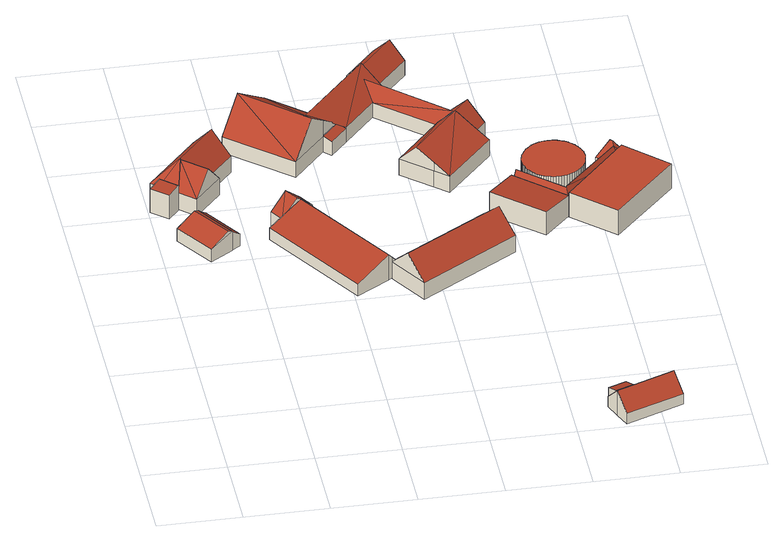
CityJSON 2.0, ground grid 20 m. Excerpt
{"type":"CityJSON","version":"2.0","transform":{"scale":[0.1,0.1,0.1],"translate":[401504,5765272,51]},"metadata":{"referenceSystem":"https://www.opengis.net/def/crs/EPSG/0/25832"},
"CityObjects":{
"building1":{"type":"Building","attributes":{"Gemeindeschluessel":"05515000","Geometrietyp2DReferenz":"3000","function":"51009_1610","roofType":"2100","measuredHeight":6.71},"geometry":[{"type":"Solid","lod":"2","boundaries":[[[[0,1,2,3]],[[4,5,1,0]],[[6,7,5,4]],[[3,2,7,6]],[[4,0,3,6]],[[1,5,7,2]]]],"semantics":{"surfaces":[{"type":"WallSurface"},{"type":"RoofSurface"},{"type":"GroundSurface"}],"values":[[0,0,0,0,1,2]]}}]},
"building2":{"type":"Building","attributes":{"Gemeindeschluessel":"05515000","Geometrietyp2DReferenz":"3000","function":"31001_2700","roofType":"3100","measuredHeight":5.74},"geometry":[{"type":"Solid","lod":"2","boundaries":[[[[8,9,10,11]],[[12,13,9,8]],[[14,15,13,12]],[[11,10,15,14]],[[8,16,12]],[[14,17,11]],[[11,17,16,8]],[[12,16,17,14]],[[9,13,15,10]]]],"semantics":{"surfaces":[{"type":"WallSurface"},{"type":"RoofSurface"},{"type":"GroundSurface"}],"values":[[0,0,0,0,0,0,1,1,2]]}}]},
"building3":{"type":"Building","attributes":{"Gemeindeschluessel":"05515000","Geometrietyp2DReferenz":"3000","function":"51009_1610","roofType":"2100","measuredHeight":4.94},"geometry":[{"type":"Solid","lod":"2","boundaries":[[[[18,19,20,21]],[[22,23,19,18]],[[24,25,23,22]],[[21,20,25,24]],[[22,18,21,24]],[[19,23,25,20]]]],"semantics":{"surfaces":[{"type":"WallSurface"},{"type":"RoofSurface"},{"type":"GroundSurface"}],"values":[[0,0,0,0,1,2]]}}]},
"building4":{"type":"Building","attributes":{"Gemeindeschluessel":"05515000","Geometrietyp2DReferenz":"3000","function":"31001_1000","roofType":"5000","measuredHeight":10.07},"address":[{"country":"Germany","locality":"Münster","thoroughfareNumber":"41a","thoroughfareName":"Uhlenbrockweg"}],"geometry":[{"type":"Solid","lod":"2","boundaries":[[[[26,27,28,29]],[[30,31,27,26]],[[32,33,31,30]],[[34,35,33,32]],[[36,37,35,34]],[[38,39,37,36]],[[40,41,39,38]],[[29,28,41,40]],[[42,43,34]],[[36,34,43]],[[36,43,44]],[[38,36,44]],[[44,40,38]],[[32,30,43,42]],[[44,43,30,26,45]],[[45,29,40,44]],[[42,34,32]],[[45,26,29]],[[27,31,33,35,37,39,41,28]]]],"semantics":{"surfaces":[{"type":"WallSurface"},{"type":"RoofSurface"},{"type":"GroundSurface"}],"values":[[0,0,0,0,0,0,0,0,1,1,1,1,1,1,1,1,0,0,2]]}}]},
"building5":{"type":"Building","attributes":{"Gemeindeschluessel":"05515000","Geometrietyp2DReferenz":"3000","function":"31001_2700"},"children":["building5-1","building5-2"]},
"building5-1":{"type":"BuildingPart","attributes":{"roofType":"3100","measuredHeight":6.72},"parents":["building5"],"geometry":[{"type":"Solid","lod":"2","boundaries":[[[[46,47,48,49]],[[50,51,47,46]],[[52,53,51,50]],[[54,55,56,53,52]],[[57,58,59,60]],[[49,48,58,57]],[[61,62,54,52,50,46,63]],[[49,57,60,64,65,63,46]],[[47,51,53,56,66,59,58,48]],[[55,54,62]],[[56,55,67,66]],[[55,62,61,67]],[[61,63,65]],[[67,64,60,59,66]],[[67,61,65,64]]]],"semantics":{"surfaces":[{"type":"WallSurface"},{"type":"RoofSurface"},{"type":"GroundSurface"},{"type":"ClosureSurface"}],"values":[[0,0,0,0,0,0,1,1,2,0,3,3,0,3,3]]}}]},
"building5-2":{"type":"BuildingPart","attributes":{"roofType":"3100","measuredHeight":7.58},"parents":["building5"],"geometry":[{"type":"Solid","lod":"2","boundaries":[[[[68,69,56,55]],[[70,71,69,68]],[[72,60,59,71,70]],[[68,73,70]],[[55,62,74,73]],[[73,68,55]],[[74,61,65,72,70]],[[70,73,74]],[[69,71,59,66,56]],[[72,64,60]],[[66,67,55,56]],[[59,60,64,67,66]],[[62,61,74]],[[64,72,65]],[[62,55,67,61]],[[67,64,65,61]]]],"semantics":{"surfaces":[{"type":"WallSurface"},{"type":"RoofSurface"},{"type":"GroundSurface"},{"type":"ClosureSurface"}],"values":[[0,0,0,0,1,1,1,1,2,0,3,3,0,0,3,3]]}}]},
"building6":{"type":"Building","attributes":{"Gemeindeschluessel":"05515000","Geometrietyp2DReferenz":"3000","function":"31001_2700","roofType":"5000","measuredHeight":9.64},"geometry":[{"type":"Solid","lod":"2","boundaries":[[[[75,76,77,78]],[[79,80,76,75]],[[81,82,80,79]],[[83,84,82,81]],[[78,77,84,83]],[[81,85,86,83]],[[86,85,79]],[[86,79,75]],[[75,78,86]],[[79,85,81]],[[83,86,78]],[[76,80,82,84,77]]]],"semantics":{"surfaces":[{"type":"WallSurface"},{"type":"RoofSurface"},{"type":"GroundSurface"}],"values":[[0,0,0,0,0,1,1,1,1,0,0,2]]}}]},
"building7":{"type":"Building","attributes":{"Gemeindeschluessel":"05515000","Geometrietyp2DReferenz":"3000","function":"31001_2700"},"children":["building7-1","building7-2","building7-3","building7-4","building7-5","building7-6","building7-7"]},
"building7-1":{"type":"BuildingPart","attributes":{"roofType":"3100","measuredHeight":8.36},"parents":["building7"],"geometry":[{"type":"Solid","lod":"2","boundaries":[[[[87,88,89,90,91]],[[92,93,88,87]],[[94,95,93,92]],[[96,97,95,94]],[[98,99,100,97,96]],[[92,87,91,101,102,94]],[[98,96,94,102]],[[89,88,93,95,97,100,103]],[[90,101,91]],[[89,103,104,90]],[[104,102,101,90]],[[99,104,103,100]],[[99,98,102,104]]]],"semantics":{"surfaces":[{"type":"WallSurface"},{"type":"RoofSurface"},{"type":"GroundSurface"},{"type":"ClosureSurface"}],"values":[[0,0,0,0,0,1,1,2,0,3,3,3,3]]}}]},
"building7-2":{"type":"BuildingPart","attributes":{"roofType":"5000","measuredHeight":9.12},"parents":["building7"],"geometry":[{"type":"Solid","lod":"2","boundaries":[[[[105,106,107,108,109]],[[90,89,110,111]],[[112,113,100,99]],[[114,111,115,116,105]],[[109,112,117,118,105]],[[118,114,105]],[[111,118,101,90]],[[111,114,118]],[[98,117,112,99]],[[107,119,110,89,103,100,113,108]],[[106,105,116]],[[119,115,111,110]],[[107,106,116,115,119]],[[89,90,104,103]],[[103,104,99,100]],[[109,108,113,112]],[[117,98,102,101,118]],[[104,90,101,102]],[[102,98,99,104]]]],"semantics":{"surfaces":[{"type":"WallSurface"},{"type":"RoofSurface"},{"type":"GroundSurface"},{"type":"ClosureSurface"}],"values":[[0,0,0,1,1,1,1,1,0,2,0,3,3,3,3,3,0,3,3]]}}]},
"building7-3":{"type":"BuildingPart","attributes":{"roofType":"3100","measuredHeight":12.3},"parents":["building7"],"geometry":[{"type":"Solid","lod":"2","boundaries":[[[[120,121,122,123]],[[124,125,121,120]],[[126,127,125,124]],[[128,129,127,126]],[[130,111,110,129,128]],[[131,132,133,130,128,134]],[[135,136,134,128]],[[134,136,120]],[[136,124,120]],[[135,128,126]],[[136,135,126,124]],[[137,131,134,120,123]],[[119,122,121,125,127,129,110]],[[111,130,133,115]],[[110,111,115,119]],[[119,115,133,123,122]],[[137,132,131]],[[137,123,133,132]]]],"semantics":{"surfaces":[{"type":"WallSurface"},{"type":"RoofSurface"},{"type":"GroundSurface"},{"type":"ClosureSurface"}],"values":[[0,0,0,0,0,1,1,1,1,0,0,0,2,0,3,3,0,3]]}}]},
"building7-4":{"type":"BuildingPart","attributes":{"roofType":"2100","measuredHeight":4.4},"parents":["building7"],"geometry":[{"type":"Solid","lod":"2","boundaries":[[[[137,123,122,138,139]],[[139,138,107,106]],[[116,140,132,137,139,106]],[[122,119,107,138]],[[132,140,133]],[[115,119,122,123,133]],[[123,137,132,133]],[[115,133,140,116]],[[115,116,106,107,119]]]],"semantics":{"surfaces":[{"type":"WallSurface"},{"type":"RoofSurface"},{"type":"GroundSurface"},{"type":"ClosureSurface"}],"values":[[0,0,1,2,0,3,3,0,3]]}}]},
"building7-5":{"type":"BuildingPart","attributes":{"roofType":"3200","measuredHeight":7.38},"parents":["building7"],"geometry":[{"type":"Solid","lod":"2","boundaries":[[[[141,142,113,112]],[[143,144,142,141]],[[109,108,145,146]],[[147,112,109]],[[148,143,149,146]],[[109,146,149]],[[149,147,109]],[[141,112,149,143]],[[147,149,112]],[[113,142,144,150,145,108]],[[112,113,108,109]],[[144,143,148,150]],[[150,148,146,145]]]],"semantics":{"surfaces":[{"type":"WallSurface"},{"type":"RoofSurface"},{"type":"GroundSurface"},{"type":"ClosureSurface"}],"values":[[0,0,0,1,1,1,1,1,1,2,3,3,3]]}}]},
"building7-6":{"type":"BuildingPart","attributes":{"roofType":"3100","measuredHeight":9.26},"parents":["building7"],"geometry":[{"type":"Solid","lod":"2","boundaries":[[[[151,152,153,154]],[[155,156,152,151]],[[157,158,156,155]],[[154,153,144,143,159]],[[160,157,155,151,154,161]],[[159,162,161,154]],[[152,156,158,163,150,144,153]],[[158,157,164,163]],[[157,160,161,164]],[[164,162,148,150,163]],[[164,161,162]],[[148,162,159,143]],[[150,148,143,144]]]],"semantics":{"surfaces":[{"type":"WallSurface"},{"type":"RoofSurface"},{"type":"GroundSurface"},{"type":"ClosureSurface"}],"values":[[0,0,0,0,1,1,2,3,3,3,3,0,3]]}}]},
"building7-7":{"type":"BuildingPart","attributes":{"roofType":"3100","measuredHeight":9.19},"parents":["building7"],"geometry":[{"type":"Solid","lod":"2","boundaries":[[[[165,166,167,168]],[[169,170,166,165]],[[171,146,145,170,169]],[[172,173,158,157]],[[168,167,173,172]],[[172,174,160,161,168]],[[175,176,168,161]],[[162,175,161]],[[162,171,169,175]],[[176,175,169,165]],[[176,165,168]],[[174,172,157]],[[166,170,145,150,163,158,173,167]],[[146,171,162,148]],[[146,148,150,145]],[[163,164,157,158]],[[150,148,162,164,163]],[[174,157,160]],[[160,157,164,161]],[[164,162,161]]]],"semantics":{"surfaces":[{"type":"WallSurface"},{"type":"RoofSurface"},{"type":"GroundSurface"},{"type":"ClosureSurface"}],"values":[[0,0,0,0,0,1,1,1,1,0,0,0,2,0,3,3,3,0,3,3]]}}]},
"building8":{"type":"Building","attributes":{"Gemeindeschluessel":"05515000","Geometrietyp2DReferenz":"3000","function":"31001_2700"},"children":["building8-1","building8-2"]},
"building8-1":{"type":"BuildingPart","attributes":{"roofType":"2100","measuredHeight":3.73},"parents":["building8"],"geometry":[{"type":"Solid","lod":"2","boundaries":[[[[177,178,179,180,181]],[[182,183,184]],[[185,186,182,184]],[[181,180,186,185]],[[184,177,181,185]],[[179,182,186,180]],[[183,178,177,184]],[[182,179,178,183]]]],"semantics":{"surfaces":[{"type":"WallSurface"},{"type":"RoofSurface"},{"type":"GroundSurface"},{"type":"ClosureSurface"}],"values":[[0,0,0,0,1,2,0,3]]}}]},
"building8-2":{"type":"BuildingPart","attributes":{"roofType":"3100","measuredHeight":6.85},"parents":["building8"],"geometry":[{"type":"Solid","lod":"2","boundaries":[[[[187,188,179,178]],[[189,190,188,187]],[[191,192,190,189]],[[193,194,192,191]],[[195,196,194,193]],[[197,198,196,195]],[[183,182,198,197]],[[193,191,189,195]],[[187,178,183,197,195,189]],[[179,188,190,192,194,196,198,182]],[[182,183,178,179]]]],"semantics":{"surfaces":[{"type":"WallSurface"},{"type":"RoofSurface"},{"type":"GroundSurface"},{"type":"ClosureSurface"}],"values":[[0,0,0,0,0,0,0,1,1,2,3]]}}]},
"building9":{"type":"Building","attributes":{"Gemeindeschluessel":"05515000","Geometrietyp2DReferenz":"3000","function":"51003_1201","roofType":"1000","measuredHeight":5.05},"geometry":[{"type":"Solid","lod":"2","boundaries":[[[[199,200,201,202]],[[203,204,200,199]],[[205,206,204,203]],[[207,208,206,205]],[[209,210,208,207]],[[211,212,210,209]],[[213,214,212,211]],[[215,216,214,213]],[[217,218,216,215]],[[219,220,218,217]],[[221,222,220,219]],[[223,224,222,221]],[[225,226,224,223]],[[227,228,226,225]],[[229,230,228,227]],[[231,232,230,229]],[[233,234,232,231]],[[235,236,234,233]],[[237,238,236,235]],[[239,240,238,237]],[[241,242,240,239]],[[243,244,242,241]],[[245,246,244,243]],[[247,248,246,245]],[[249,250,248,247]],[[251,252,250,249]],[[253,254,252,251]],[[255,256,254,253]],[[257,258,256,255]],[[259,260,258,257]],[[261,262,260,259]],[[263,264,262,261]],[[265,266,264,263]],[[267,268,266,265]],[[269,270,268,267]],[[271,272,270,269]],[[273,274,272,271]],[[275,276,274,273]],[[277,278,276,275]],[[279,280,278,277]],[[281,282,280,279]],[[283,284,282,281]],[[285,286,284,283]],[[287,288,286,285]],[[289,290,288,287]],[[291,292,290,289]],[[293,294,292,291]],[[295,296,294,293]],[[297,298,296,295]],[[299,300,298,297]],[[301,302,300,299]],[[303,304,302,301]],[[305,306,304,303]],[[307,308,306,305]],[[309,310,308,307]],[[311,312,310,309]],[[313,314,312,311]],[[315,316,314,313]],[[317,318,316,315]],[[319,320,318,317]],[[321,322,320,319]],[[323,324,322,321]],[[325,326,324,323]],[[327,328,326,325]],[[329,330,328,327]],[[331,332,330,329]],[[333,334,332,331]],[[335,336,334,333]],[[337,338,336,335]],[[339,340,338,337]],[[341,342,340,339]],[[343,344,342,341]],[[345,346,344,343]],[[347,348,346,345]],[[349,350,348,347]],[[351,352,350,349]],[[353,354,352,351]],[[355,356,354,353]],[[357,358,356,355]],[[359,360,358,357]],[[361,362,360,359]],[[363,364,362,361]],[[365,366,364,363]],[[367,368,366,365]],[[369,370,368,367]],[[202,201,370,369]],[[367,365,363,361,359,357,355,353,351,349,347,345,343,341,339,337,335,333,331,329,327,325,323,321,319,317,315,313,311,309,307,305,303,301,299,297,295,293,291,289,287,285,283,281,279,277,275,273,271,269,267,265,263,261,259,257,255,253,251,249,247,245,243,241,239,237,235,233,231,229,227,225,223,221,219,217,215,213,211,209,207,205,203,199,202,369]],[[200,204,206,208,210,212,214,216,218,220,222,224,226,228,230,232,234,236,238,240,242,244,246,248,250,252,254,256,258,260,262,264,266,268,270,272,274,276,278,280,282,284,286,288,290,292,294,296,298,300,302,304,306,308,310,312,314,316,318,320,322,324,326,328,330,332,334,336,338,340,342,344,346,348,350,352,354,356,358,360,362,364,366,368,370,201]]]],"semantics":{"surfaces":[{"type":"WallSurface"},{"type":"RoofSurface"},{"type":"GroundSurface"}],"values":[[0,0,0,0,0,0,0,0,0,0,0,0,0,0,0,0,0,0,0,0,0,0,0,0,0,0,0,0,0,0,0,0,0,0,0,0,0,0,0,0,0,0,0,0,0,0,0,0,0,0,0,0,0,0,0,0,0,0,0,0,0,0,0,0,0,0,0,0,0,0,0,0,0,0,0,0,0,0,0,0,0,0,0,0,0,0,1,2]]}}]},
"building10":{"type":"Building","attributes":{"Gemeindeschluessel":"05515000","Geometrietyp2DReferenz":"3000","function":"31001_2700"},"children":["building10-1","building10-2"]},
"building10-1":{"type":"BuildingPart","attributes":{"roofType":"2100","measuredHeight":6.37},"parents":["building10"],"geometry":[{"type":"Solid","lod":"2","boundaries":[[[[371,372,373,374]],[[375,376,372,371]],[[377,378,376,375]],[[379,380,378,377]],[[381,382,380,379]],[[377,375,371,374,381,379]],[[373,372,376,378,380,382]],[[382,381,374,373]]]],"semantics":{"surfaces":[{"type":"WallSurface"},{"type":"RoofSurface"},{"type":"GroundSurface"},{"type":"ClosureSurface"}],"values":[[0,0,0,0,0,1,2,3]]}}]},
"building10-2":{"type":"BuildingPart","attributes":{"roofType":"1000","measuredHeight":6.71},"parents":["building10"],"geometry":[{"type":"Solid","lod":"2","boundaries":[[[[383,384,385,386]],[[387,388,384,383]],[[389,374,373,388,387]],[[386,385,382,381,390]],[[389,387,383,386,390]],[[384,388,373,382,385]],[[374,389,390,381]],[[382,373,374,381]]]],"semantics":{"surfaces":[{"type":"WallSurface"},{"type":"RoofSurface"},{"type":"GroundSurface"},{"type":"ClosureSurface"}],"values":[[0,0,0,0,1,2,0,3]]}}]},
"building11":{"type":"Building","attributes":{"Gemeindeschluessel":"05515000","Geometrietyp2DReferenz":"3000","function":"51009_1610","roofType":"5000","measuredHeight":6.84},"geometry":[{"type":"Solid","lod":"2","boundaries":[[[[391,392,393,394]],[[395,396,392,391]],[[397,398,396,395]],[[399,400,398,397]],[[401,402,400,399]],[[403,385,402,401]],[[404,382,385,403]],[[405,380,382,404]],[[394,393,380,405]],[[406,407,405,404,408]],[[401,409,410]],[[403,401,410]],[[403,410,408]],[[408,404,403]],[[409,401,399,411]],[[399,397,411]],[[409,411,397,395,410]],[[408,410,395,391,406]],[[406,391,394,407]],[[394,405,407]],[[392,396,398,400,402,385,382,380,393]]]],"semantics":{"surfaces":[{"type":"WallSurface"},{"type":"RoofSurface"},{"type":"GroundSurface"}],"values":[[0,0,0,0,0,0,0,0,0,1,1,1,1,1,1,1,1,1,1,0,2]]}}]}
},
"vertices":[
[41,985,68],[41,985,4],[67,1015,4],[67,1015,72],[3,1018,68],[3,1018,4],[30,1048,72],[30,1048,4],
[43,894,40],[43,894,6],[104,799,6],[104,799,40],[98,930,58],[98,930,6],[159,834,58],[159,834,6],[87,922,64],[148,827,64],
[117,942,41],[117,942,8],[98,930,8],[98,930,57],[178,846,41],[178,846,8],[159,834,57],[159,834,8],
[209,1138,51],[209,1138,6],[134,1204,6],[134,1204,51],[151,1072,51],[151,1072,6],[169,1056,51],[169,1056,6],[104,983,51],[104,983,6],[67,1015,51],[67,1015,6],[30,1048,51],[30,1048,6],[11,1065,51],[11,1065,6],[137,1020,105],[82,1068,105],[82,1069,107],[171,1171,107],
[485,659,74],[485,659,6],[493,664,6],[493,664,64],[405,609,37],[405,609,6],[248,863,37],[248,863,6],[282,883,53],[282,883,43],[282,883,6],[512,680,37],[512,680,6],[358,928,6],[358,928,37],[329,911,73],[298,893,60],[329,911,74],[353,925,43],[330,912,72],[329,911,6],[329,911,43],
[261,917,43],[261,917,6],[336,963,43],[336,963,6],[358,928,43],[299,940,82],[320,906,82],
[512,680,50],[512,680,5],[493,664,5],[493,664,50],[726,814,50],[726,814,5],[785,718,50],[785,718,5],[550,570,50],[550,570,5],[756,765,101],[521,618,101],
[598,1497,47],[598,1497,5],[522,1411,5],[522,1411,44],[522,1411,47],[602,1501,47],[602,1501,5],[632,1475,88],[632,1475,5],[662,1448,47],[662,1448,5],[582,1358,47],[582,1358,44],[582,1358,5],[530,1404,58],[552,1384,88],[552,1384,5],[552,1384,44],
[487,1214,44],[487,1214,41],[487,1214,5],[562,1299,5],[562,1299,44],[409,1283,5],[409,1283,44],[600,1342,44],[600,1342,5],[393,1204,96],[469,1230,44],[479,1221,44],[582,1358,63],[552,1384,96],[469,1230,5],
[350,1095,47],[350,1095,5],[428,1183,5],[428,1183,47],[204,1222,47],[204,1222,5],[292,1321,47],[292,1321,5],[325,1358,47],[325,1358,5],[409,1283,47],[428,1183,91],[468,1228,49],[469,1230,47],[394,1144,128],[292,1321,81],[248,1272,128],[428,1183,49],
[445,1167,5],[445,1167,41],[469,1230,49],
[726,1232,44],[726,1232,5],[727,1232,44],[727,1232,5],[688,1188,5],[688,1188,44],[549,1349,78],[692,1192,44],[726,1194,74],[692,1192,5],
[794,1173,52],[794,1173,5],[761,1201,5],[761,1201,97],[796,1171,49],[796,1171,5],[761,1131,49],[761,1131,5],[727,1232,49],[728,1161,96],[727,1162,97],[692,1192,49],[727,1162,5],[727,1162,49],
[649,1003,49],[649,1003,5],[681,975,5],[681,975,49],[580,1064,49],[580,1064,5],[688,1188,49],[794,1103,49],[794,1103,5],[761,1131,72],[615,1033,97],[649,1003,72],
[946,106,41],[946,106,32],[946,106,4],[934,137,4],[934,137,29],[903,89,4],[903,89,32],[903,89,41],[891,120,29],[891,120,4],
[1022,137,32],[1022,137,4],[1037,99,72],[1037,99,4],[1052,62,32],[1052,62,4],[913,7,32],[913,7,4],[898,44,72],[898,44,4],[883,82,32],[883,82,4],
[993,985,52],[993,985,1],[994,990,1],[994,990,52],[992,979,52],[992,979,1],[990,973,52],[990,973,1],[987,968,52],[987,968,1],[984,962,52],[984,962,1],[980,957,52],[980,957,1],[976,952,52],[976,952,1],[971,947,52],[971,947,1],[966,943,52],[966,943,1],[960,939,52],[960,939,1],[954,936,52],[954,936,1],[948,933,52],[948,933,1],[942,931,52],[942,931,1],[935,930,52],[935,930,1],[929,929,52],[929,929,1],[922,928,52],[922,928,1],[916,929,52],[916,929,1],[910,929,52],[910,929,1],[904,931,52],[904,931,1],[899,932,52],[899,932,1],[894,934,52],[894,934,1],[889,937,52],[889,937,1],[884,939,52],[884,939,1],[880,942,52],[880,942,1],[876,945,52],[876,945,1],[873,948,52],[873,948,1],[870,951,52],[870,951,1],[867,954,52],[867,954,1],[865,957,52],[865,957,1],[863,960,52],[863,960,1],[861,963,52],[861,963,1],[860,965,52],[860,965,1],[859,966,52],[859,966,1],[857,969,52],[857,969,1],[856,973,52],[856,973,1],[854,977,52],[854,977,1],[853,980,52],[853,980,1],[852,985,52],[852,985,1],[851,989,52],[851,989,1],[850,994,52],[850,994,1],[850,999,52],[850,999,1],[850,1004,52],[850,1004,1],[850,1009,52],[850,1009,1],[851,1015,52],[851,1015,1],[853,1020,52],[853,1020,1],[854,1026,52],[854,1026,1],[857,1031,52],[857,1031,1],[860,1037,52],[860,1037,1],[863,1042,52],[863,1042,1],[867,1048,52],[867,1048,1],[872,1052,52],[872,1052,1],[877,1057,52],[877,1057,1],[882,1061,52],[882,1061,1],[888,1065,52],[888,1065,1],[894,1068,52],[894,1068,1],[900,1070,52],[900,1070,1],[907,1072,52],[907,1072,1],[913,1073,52],[913,1073,1],[920,1073,52],[920,1073,1],[926,1073,52],[926,1073,1],[932,1073,52],[932,1073,1],[938,1072,52],[938,1072,1],[944,1070,52],[944,1070,1],[949,1068,52],[949,1068,1],[954,1066,52],[954,1066,1],[959,1064,52],[959,1064,1],[963,1061,52],[963,1061,1],[967,1058,52],[967,1058,1],[970,1055,52],[970,1055,1],[974,1052,52],[974,1052,1],[976,1049,52],[976,1049,1],[979,1046,52],[979,1046,1],[981,1043,52],[981,1043,1],[983,1040,52],[983,1040,1],[985,1037,52],[985,1037,1],[987,1034,52],[987,1034,1],[988,1031,52],[988,1031,1],[990,1027,52],[990,1027,1],[991,1023,52],[991,1023,1],[993,1019,52],[993,1019,1],[994,1015,52],[994,1015,1],[994,1011,52],[994,1011,1],[995,1006,52],[995,1006,1],[995,1001,52],[995,1001,1],[995,996,52],[995,996,1],
[928,840,58],[928,840,2],[929,838,2],[929,838,58],[866,776,66],[866,776,2],[754,876,66],[754,876,2],[816,945,58],[816,945,2],[931,840,58],[931,840,2],
[1176,909,69],[1176,909,2],[1078,1003,2],[1078,1003,69],[1026,748,69],[1026,748,2],[929,838,69],[931,840,69],
[926,897,27],[926,897,2],[842,973,2],[842,973,27],[1035,1012,27],[1035,1012,2],[1022,1024,27],[1022,1024,2],[1054,1060,27],[1054,1060,2],[1095,1022,27],[1095,1022,2],[1078,1003,27],[931,840,27],[816,945,27],[927,870,62],[829,959,62],[929,870,65],[1062,1020,70],[1062,1013,61],[1056,1026,70]
]}
